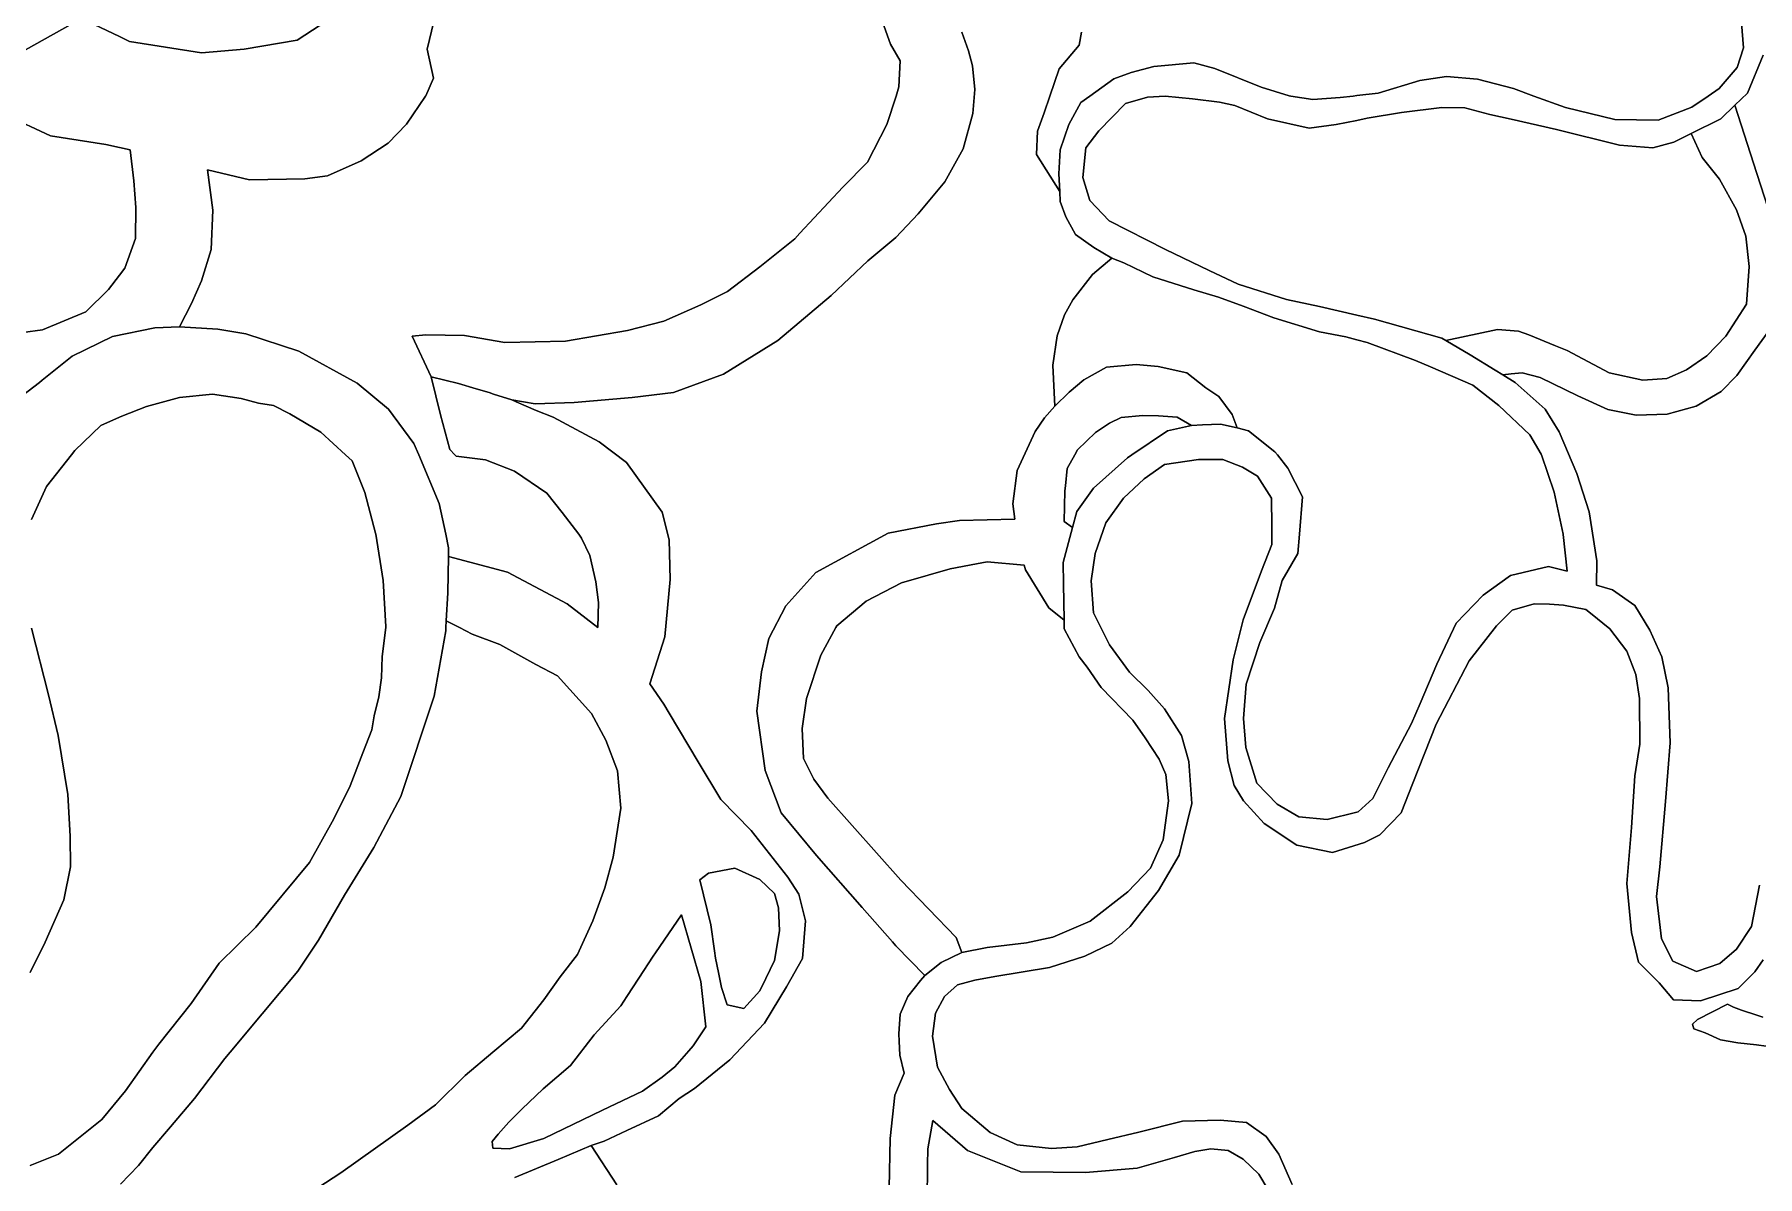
# Model space of a CAD drawing. Header units: inches. Extents: x 288635 to 1232953, y 676945 to 1655780.
# Drawn here: x 498397 to 517873, y 1104937 to 1117845 of the extents above; entities that cross this region are included whole.
import ezdxf

# ---------------------------------------------------------------- set-up
doc = ezdxf.new("R2010")
doc.units = ezdxf.units.IN
doc.header["$MEASUREMENT"] = 0

msp = doc.modelspace()

# ---------------------------------------------------------------- linework, layer by layer
at = {"color": 1}
for points in [[(502987.9516, 1118309.6627), (502835.5513, 1117679.7414), (502906.6715, 1117349.5407), (502820.3113, 1117151.4203), (502818.5908, 1117148.8996), (502601.8708, 1116831.3797), (502393.5904, 1116618.0193), (502088.7898, 1116414.8189), (501707.7891, 1116247.1785), (501453.7885, 1116211.6185), (500828.9473, 1116201.4584), (500354.3051, 1116313.6466), (500412.2052, 1115860.1073), (500395.2718, 1115415.6064), (500285.2049, 1115060.0057), (500170.9047, 1114806.0052), (500035.121, 1114540.6479), (499756.4372, 1114528.9142), (499278.4112, 1114429.5227), (498823.3269, 1114207.2722), (498484.6596, 1113937.3967), (498452.5984, 1113912.6748), (498133.2922, 1113666.4628)], [(507964.7754, 1118038.5729), (508074.8423, 1117733.7723), (508180.6758, 1117547.5053), (508167.9758, 1117251.1713), (508135.2489, 1117148.8996), (508032.5089, 1116827.8372), (507812.3751, 1116400.2696), (507532.9745, 1116120.8691), (507049.0411, 1115599.1283), (506991.1068, 1115536.6679), (506597.406, 1115219.1673), (506229.1052, 1114939.7667), (505928.538, 1114787.3664), (505509.4371, 1114605.3327), (505098.803, 1114499.4992), (504400.3016, 1114376.7323), (503714.5002, 1114364.0322), (503257.2993, 1114444.4657), (502821.2651, 1114448.6991), (502664.6314, 1114435.999), (502880.5319, 1113974.5648), (502986.163, 1113544.852), (503092.8432, 1113153.6912), (503148.6487, 1113093.8997), (503163.9634, 1113077.4911), (503494.164, 1113036.851), (503824.3647, 1112909.8507), (504190.1254, 1112660.9302), (504362.8458, 1112442.4898), (504549.0436, 1112195.6694), (504581.2862, 1112152.9292), (504672.7264, 1111954.8088), (504743.8465, 1111660.1682), (504774.3266, 1111426.4878), (504764.1666, 1111142.0072), (504419.6431, 1111408.4961), (503744.0018, 1111769.1768), (503075.9827, 1111946.6352), (503077.8354, 1112042.9762), (503045.6895, 1112195.6694), (502972.0019, 1112545.6856), (502740.7241, 1113093.8997), (502686.2513, 1113223.0203), (502400.5007, 1113609.3127), (502045.9584, 1113905.6466), (501384.4987, 1114265.4807), (500786.5392, 1114461.2727), (500469.0385, 1114514.1895), (500035.121, 1114540.6479), (500170.9047, 1114806.0052), (500285.2049, 1115060.0057), (500395.2718, 1115415.6064), (500412.2052, 1115860.1073), (500354.3051, 1116313.6466), (500828.9473, 1116201.4584), (501453.7885, 1116211.6185), (501707.7891, 1116247.1785), (502088.7898, 1116414.8189), (502393.5904, 1116618.0193), (502601.8708, 1116831.3797), (502818.5908, 1117148.8996), (502820.3113, 1117151.4203), (502906.6715, 1117349.5407), (502835.5513, 1117679.7414), (502987.9516, 1118309.6627)], [(497882.5414, 1117440.9809), (498929.0235, 1118025.1821), (499356.9971, 1117821.1947), (499472.5846, 1117766.1016), (500285.3862, 1117639.1013), (500767.9872, 1117679.7414), (501367.4284, 1117781.3416), (501789.0692, 1118055.6621)], [(501789.0692, 1118055.6621), (501367.4284, 1117781.3416), (500767.9872, 1117679.7414), (500285.3862, 1117639.1013), (499472.5846, 1117766.1016), (499356.9971, 1117821.1947), (498929.0235, 1118025.1821), (497882.5414, 1117440.9809)], [(508879.1772, 1117869.2392), (508953.1568, 1117658.2602), (508999.0291, 1117490.5307), (509027.3442, 1117221.5379), (509001.9441, 1116950.6041), (508896.1106, 1116552.6699), (508688.6768, 1116180.1359), (508383.8762, 1115816.0685), (508134.1091, 1115549.3679), (507816.6084, 1115286.9007), (507401.7409, 1114893.2), (506800.6064, 1114385.1989), (506186.7718, 1114004.1982), (505619.504, 1113796.7644), (505153.8364, 1113741.731), (504497.6684, 1113686.6975), (504057.4009, 1113669.7642), (503794.4922, 1113715.9508), (503583.9177, 1113780.3827), (503536.6999, 1113796.7644), (503391.2777, 1113839.327), (503189.5658, 1113898.3646), (502880.5319, 1113974.5648), (502664.6314, 1114435.999), (502821.2651, 1114448.6991), (503257.2993, 1114444.4657), (503714.5002, 1114364.0322), (504400.3016, 1114376.7323), (505098.803, 1114499.4992), (505509.4371, 1114605.3327), (505928.538, 1114787.3664), (506229.1052, 1114939.7667), (506597.406, 1115219.1673), (506991.1068, 1115536.6679), (507049.0411, 1115599.1283), (507532.9745, 1116120.8691), (507812.3751, 1116400.2696), (508032.5089, 1116827.8372), (508135.2489, 1117148.8996), (508167.9758, 1117251.1713), (508180.6758, 1117547.5053), (508074.8423, 1117733.7723), (507964.7754, 1118038.5729)], [(508058.6396, 1104811.4233), (508068.6585, 1105365.9751), (508123.6777, 1105856.5626), (508228.1001, 1106104.9187), (508176.8481, 1106309.9268), (508170.2232, 1106465.6126), (508166.6881, 1106548.6872), (508181.9281, 1106772.2077), (508268.2883, 1106970.3281), (508410.5286, 1107153.2085), (508462.8181, 1107208.2501), (508644.209, 1107356.4089), (508877.8895, 1107468.1691), (509167.4501, 1107524.0492), (509609.411, 1107579.9293), (509909.1316, 1107640.8894), (510330.7724, 1107823.7698), (510757.4933, 1108153.9705), (511011.4938, 1108423.211), (511153.734, 1108743.2516), (511214.6942, 1109185.2125), (511184.2141, 1109479.8531), (511108.014, 1109652.5735), (510950.5336, 1109896.4139), (510813.3734, 1110094.5343), (510452.6926, 1110465.3751), (510295.2123, 1110693.9755), (510203.7721, 1110810.8158), (510036.1318, 1111125.7764), (510034.5243, 1111223.8327), (510028.7606, 1111634.9901), (510025.9718, 1111877.6179), (510130.5575, 1112271.5575), (510178.3721, 1112451.6591), (510366.3325, 1112715.8196), (510752.4132, 1113061.2603), (510800.8283, 1113093.8997), (511204.5341, 1113366.0609), (511473.7747, 1113427.021), (511600.5322, 1113432.8713), (511803.9753, 1113442.261), (511989.6924, 1113397.3295), (512118.936, 1113366.0609), (512418.6566, 1113127.3004), (512445.5627, 1113093.8997), (512565.9769, 1112944.42), (512728.5372, 1112619.2994), (512694.9158, 1112195.6694), (512677.7371, 1111979.2181), (512499.9367, 1111674.4175), (512413.5766, 1111359.4569), (512245.9362, 1110973.3761), (512093.5359, 1110500.9352), (512063.0559, 1110114.8544), (512088.4559, 1109784.6537), (512215.4562, 1109383.3329), (512444.0566, 1109144.5724), (512687.8971, 1109002.3322), (513007.9378, 1108971.8521), (513345.4069, 1109054.9967), (513358.4585, 1109058.2123), (513526.0988, 1109210.6126), (513698.8191, 1109556.0533), (513962.9797, 1110058.9743), (514059.4999, 1110282.4947), (514247.4602, 1110729.5356), (514465.9007, 1111191.8165), (514770.7013, 1111506.7772), (515080.5819, 1111730.2976), (515512.3828, 1111831.8978), (515722.7639, 1111777.2796), (515677.0438, 1112193.8405), (515676.6547, 1112195.6694), (515575.4436, 1112671.3614), (515431.2835, 1113093.8997), (515428.1233, 1113103.1623), (515301.1231, 1113321.6027), (514950.6024, 1113651.8034), (514655.9618, 1113880.4038), (514178.4408, 1114088.6842), (514005.7205, 1114159.8044), (513462.1594, 1114363.0048), (513345.4069, 1114394.6253), (513218.3189, 1114429.0449), (512923.6783, 1114484.925), (512405.5173, 1114642.4054), (512060.0766, 1114774.4856), (511780.676, 1114876.0858), (511501.2755, 1114957.366), (511038.9946, 1115104.6863), (510708.7939, 1115262.1666), (510574.8093, 1115318.2532), (510370.0058, 1115438.2263), (510165.2328, 1115582.2072), (510053.4726, 1115785.4076), (509992.5125, 1115958.128), (509986.951, 1116071.2123), (509977.2724, 1116268.0086), (509992.5125, 1116542.3292), (510089.0327, 1116826.8097), (510226.1929, 1117075.7302), (510326.9734, 1117148.8996), (510597.0337, 1117344.9708), (510795.1541, 1117416.0909), (511049.1546, 1117482.131), (511501.2755, 1117522.7711), (511740.036, 1117461.811), (512263.277, 1117248.4506), (512578.2376, 1117151.9304), (512598.3166, 1117148.8996), (512847.4782, 1117111.2903), (513157.3588, 1117131.6103), (513302.5889, 1117148.8996), (513345.4069, 1117153.997), (513584.0797, 1117182.4104), (514056.5206, 1117324.6507), (514356.2412, 1117370.3708), (514706.7619, 1117339.8907), (515113.1627, 1117233.2105), (515346.0214, 1117148.8996), (515702.4439, 1117019.8501), (516261.245, 1116882.6898), (516748.926, 1116877.6098), (517129.9267, 1117024.9301), (517314.3692, 1117148.8996), (517439.8074, 1117233.2105), (517643.0078, 1117471.971), (517714.1279, 1117695.4915), (517693.8079, 1117974.892)], [(517693.8079, 1117974.892), (517714.1279, 1117695.4915), (517643.0078, 1117471.971), (517439.8074, 1117233.2105), (517314.3692, 1117148.8996), (517129.9267, 1117024.9301), (516748.926, 1116877.6098), (516261.245, 1116882.6898), (515702.4439, 1117019.8501), (515346.0214, 1117148.8996), (515113.1627, 1117233.2105), (514706.7619, 1117339.8907), (514356.2412, 1117370.3708), (514056.5206, 1117324.6507), (513584.0797, 1117182.4104), (513345.4069, 1117153.997), (513302.5889, 1117148.8996), (513157.3588, 1117131.6103), (512847.4782, 1117111.2903), (512598.3166, 1117148.8996), (512578.2376, 1117151.9304), (512263.277, 1117248.4506), (511740.036, 1117461.811), (511501.2755, 1117522.7711), (511049.1546, 1117482.131), (510795.1541, 1117416.0909), (510597.0337, 1117344.9708), (510326.9734, 1117148.8996), (510226.1929, 1117075.7302), (510089.0327, 1116826.8097), (509992.5125, 1116542.3292), (509977.2724, 1116268.0086), (509986.951, 1116071.2123), (509725.1156, 1116489.1297), (509735.6989, 1116753.7136), (509809.7824, 1116960.089), (509874.0584, 1117148.8996), (509979.1161, 1117457.5067), (510206.6582, 1117722.0905), (510233.1166, 1117870.2575)], [(504980.5978, 1104844.8998), (504688.8837, 1105287.0838), (504836.2039, 1105337.8839), (505091.621, 1105456.0935), (505450.8852, 1105622.3645), (505684.5656, 1105820.4849), (505857.286, 1105932.2451), (506258.6068, 1106257.3658), (506649.7676, 1106668.8466), (506898.6881, 1107080.3274), (507076.4884, 1107400.3681), (507112.0485, 1107827.0889), (507035.8483, 1108126.8095), (506913.9281, 1108319.8499), (506497.3673, 1108848.1709), (506157.0066, 1109198.6916), (505897.9261, 1109625.4125), (505571.6711, 1110174.8945), (505511.8453, 1110275.6538), (505353.4478, 1110507.0059), (505521.0881, 1111035.327), (505582.0482, 1111685.5683), (505571.8882, 1112132.6092), (505490.608, 1112447.5698), (505089.2872, 1113006.3709), (504779.4066, 1113240.0514), (504261.2456, 1113519.452), (504068.2052, 1113595.6521), (503842.6542, 1113694.7833), (503794.4922, 1113715.9508), (504057.4009, 1113669.7642), (504497.6684, 1113686.6975), (505153.8364, 1113741.731), (505619.504, 1113796.7644), (506186.7718, 1114004.1982), (506800.6064, 1114385.1989), (507401.7409, 1114893.2), (507816.6084, 1115286.9007), (508134.1091, 1115549.3679), (508383.8762, 1115816.0685), (508688.6768, 1116180.1359), (508896.1106, 1116552.6699), (509001.9441, 1116950.6041), (509027.3442, 1117221.5379), (508999.0291, 1117490.5307), (508953.1568, 1117658.2602), (508879.1772, 1117869.2392)], [(510233.1166, 1117870.2575), (510206.6582, 1117722.0905), (509979.1161, 1117457.5067), (509874.0584, 1117148.8996), (509809.7824, 1116960.089), (509735.6989, 1116753.7136), (509725.1156, 1116489.1297), (509986.951, 1116071.2123), (509992.5125, 1115958.128), (510053.4726, 1115785.4076), (510165.2328, 1115582.2072), (510370.0058, 1115438.2263), (510574.8093, 1115318.2532), (510354.8252, 1115132.3437), (510134.6914, 1114844.4764), (510041.5579, 1114675.1428), (509956.891, 1114438.0756), (509906.0909, 1114107.875), (509931.0726, 1113642.6258), (509814.2751, 1113511.1098), (509706.3779, 1113356.971), (509503.1775, 1112915.0101), (509457.4574, 1112539.0894), (509476.7396, 1112365.5499), (508852.8748, 1112351.7947), (508592.27, 1112313.109), (508048.0192, 1112207.3912), (507227.8092, 1111762.8903), (506889.1419, 1111387.1812), (506698.6415, 1111016.7638), (506613.9747, 1110641.0547), (506561.0579, 1110196.5538), (506656.3081, 1109524.5108), (506836.2251, 1109048.2598), (507238.3926, 1108566.7172), (507751.6853, 1107979.341), (508093.7346, 1107589.7848), (508132.686, 1107545.4235), (508462.8181, 1107208.2501), (508410.5286, 1107153.2085), (508268.2883, 1106970.3281), (508181.9281, 1106772.2077), (508166.6881, 1106548.6872), (508170.2232, 1106465.6126), (508176.8481, 1106309.9268), (508228.1001, 1106104.9187), (508123.6777, 1105856.5626), (508068.6585, 1105365.9751), (508058.6396, 1104811.4233)], [(517937.6484, 1117609.1313), (517759.848, 1117182.4104), (517617.1398, 1117044.5398), (517460.1274, 1116892.8499), (517122.7847, 1116725.7849), (516926.7263, 1116628.6893), (516687.9659, 1116562.6492), (516312.0451, 1116593.1293), (515600.8437, 1116770.9296), (515087.7627, 1116887.7698), (514849.0022, 1116938.5699), (514564.5216, 1117014.7701), (514305.4411, 1117019.8501), (513848.2402, 1116963.97), (513462.1594, 1116897.9299), (513345.4069, 1116874.241), (513111.6387, 1116826.8097), (512806.8381, 1116786.1696), (512334.3972, 1116892.8499), (511963.5564, 1117040.1701), (511790.8361, 1117080.8102), (511486.0355, 1117116.3703), (511176.1548, 1117146.8504), (510978.0344, 1117136.6903), (510729.1139, 1117065.5702), (510429.3933, 1116755.6896), (510282.073, 1116562.6492), (510246.513, 1116227.3685), (510327.7931, 1115968.288), (510546.2336, 1115739.6875), (511181.2348, 1115414.5669), (511673.9958, 1115175.8064), (512004.1965, 1115023.4061), (512547.7576, 1114850.6858), (512923.6783, 1114769.4056), (513345.4069, 1114672.6154), (513543.4396, 1114627.1653), (514305.4411, 1114413.8049), (514350.0651, 1114387.5972), (514625.4817, 1114225.8445), (514907.9552, 1114050.711), (514995.3619, 1113996.5188), (515133.4828, 1113910.8839), (515473.8434, 1113611.1633), (515631.3237, 1113352.0828), (515829.4441, 1112884.7218), (515971.6844, 1112447.841), (516058.0446, 1111894.1199), (516052.9646, 1111619.7993), (516233.7442, 1111567.7373), (516487.7447, 1111389.9369), (516655.3851, 1111110.5364), (516792.5453, 1110810.8158), (516863.6655, 1110460.2951), (516883.9855, 1109840.5338), (516833.1854, 1109175.0525), (516767.1453, 1108438.451), (516731.5852, 1108103.1704), (516787.4653, 1107625.6494), (516914.4656, 1107371.6489), (517183.7061, 1107254.8087), (517447.8666, 1107346.2488), (517635.827, 1107508.8092), (517803.4673, 1107762.8097), (517894.9075, 1108230.1706)], [(518117.9153, 1115492.4558), (517865.926, 1116273.4615), (517617.1398, 1117044.5398), (517759.848, 1117182.4104), (517937.6484, 1117609.1313)], [(518001.0751, 1114496.7738), (517843.5947, 1114278.3334), (517640.3943, 1113988.7728), (517640.3943, 1113988.7728), (517462.594, 1113810.9725), (517178.1134, 1113643.3321), (516852.9928, 1113551.8919), (516502.4721, 1113541.7319), (516182.4314, 1113607.7721), (515842.0707, 1113760.1724), (515415.3499, 1113968.4528), (515212.1495, 1114019.2529), (515090.2292, 1114009.0929), (514995.3619, 1113996.5188), (514907.9552, 1114050.711), (514625.4817, 1114225.8445), (514350.0651, 1114387.5972), (514932.7489, 1114512.0139), (515171.5094, 1114491.6938), (515288.3496, 1114451.0537), (515588.2468, 1114327.5667), (515720.1505, 1114273.2534), (516197.6715, 1114019.2529), (516578.6722, 1113937.9727), (516847.9128, 1113958.2928), (517071.4332, 1114054.813), (517300.0337, 1114212.2933), (517513.3941, 1114435.8137), (517747.0745, 1114796.4944), (517777.5546, 1115223.2153), (517741.9945, 1115563.576), (517635.3143, 1115863.2966), (517442.2739, 1116208.7373), (517249.2336, 1116452.5777), (517122.7847, 1116725.7849), (517460.1274, 1116892.8499), (517617.1398, 1117044.5398), (517865.926, 1116273.4615), (518117.9153, 1115492.4558)], [(498041.5338, 1114446.1711), (498486.0347, 1114505.4379), (498977.1023, 1114708.6383), (499235.3362, 1114962.6388), (499356.9971, 1115123.9102), (499417.3699, 1115203.9393), (499540.1368, 1115538.3733), (499544.3701, 1115889.7407), (499518.9701, 1116190.3079), (499480.2553, 1116540.9446), (499356.9971, 1116568.4683), (499203.344, 1116602.7792), (498578.5028, 1116699.2994), (498075.5818, 1116932.9799)], [(498075.5818, 1116932.9799), (498578.5028, 1116699.2994), (499203.344, 1116602.7792), (499356.9971, 1116568.4683), (499480.2553, 1116540.9446), (499518.9701, 1116190.3079), (499544.3701, 1115889.7407), (499540.1368, 1115538.3733), (499417.3699, 1115203.9393), (499356.9971, 1115123.9102), (499235.3362, 1114962.6388), (498977.1023, 1114708.6383), (498486.0347, 1114505.4379), (498041.5338, 1114446.1711)], [(498133.2922, 1113666.4628), (498452.5984, 1113912.6748), (498484.6596, 1113937.3967), (498823.3269, 1114207.2722), (499278.4112, 1114429.5227), (499756.4372, 1114528.9142), (500035.121, 1114540.6479), (500469.0385, 1114514.1895), (500786.5392, 1114461.2727), (501384.4987, 1114265.4807), (502045.9584, 1113905.6466), (502400.5007, 1113609.3127), (502686.2513, 1113223.0203), (502740.7241, 1113093.8997), (502972.0019, 1112545.6856), (503045.6895, 1112195.6694), (503077.8354, 1112042.9762), (503075.9827, 1111946.6352), (503068.065, 1111534.9146), (503052.2685, 1111219.1906), (503048.039, 1111142.0032), (503046.0854, 1111106.3494), (502913.7934, 1110365.5146), (502538.0843, 1109233.0956), (502231.1671, 1108656.3028), (501903.0831, 1108116.5517), (501606.7492, 1107608.5507), (501373.9154, 1107259.3), (500971.7479, 1106777.7574), (500607.95, 1106341.2), (500548.4137, 1106269.7564), (500204.4547, 1105819.9638), (499934.5791, 1105497.1715), (499733.4954, 1105264.3377), (499574.7451, 1105063.254), (499368.3697, 1104851.5869)], [(517894.9075, 1108230.1706), (517803.4673, 1107762.8097), (517635.827, 1107508.8092), (517447.8666, 1107346.2488), (517183.7061, 1107254.8087), (516914.4656, 1107371.6489), (516787.4653, 1107625.6494), (516731.5852, 1108103.1704), (516767.1453, 1108438.451), (516833.1854, 1109175.0525), (516883.9855, 1109840.5338), (516863.6655, 1110460.2951), (516792.5453, 1110810.8158), (516655.3851, 1111110.5364), (516487.7447, 1111389.9369), (516233.7442, 1111567.7373), (516052.9646, 1111619.7993), (516058.0446, 1111894.1199), (515971.6844, 1112447.841), (515829.4441, 1112884.7218), (515631.3237, 1113352.0828), (515473.8434, 1113611.1633), (515133.4828, 1113910.8839), (514995.3619, 1113996.5188), (515090.2292, 1114009.0929), (515212.1495, 1114019.2529), (515415.3499, 1113968.4528), (515842.0707, 1113760.1724), (516182.4314, 1113607.7721), (516502.4721, 1113541.7319), (516852.9928, 1113551.8919), (517178.1134, 1113643.3321), (517462.594, 1113810.9725), (517640.3943, 1113988.7728), (517843.5947, 1114278.3334), (518001.0751, 1114496.7738)], [(501350.4703, 1104648.6959), (501858.4713, 1104978.8965), (502616.2395, 1105516.531), (502929.5068, 1105749.3648), (503266.4808, 1106079.5654), (503577.9506, 1106341.2), (503901.4821, 1106612.9665), (504152.9426, 1106934.7005), (504339.2096, 1107192.9343), (504533.9433, 1107446.9348), (504707.5104, 1107827.9356), (504842.9773, 1108200.4697), (504937.8042, 1108548.4503), (505024.1643, 1109102.1715), (504988.6043, 1109523.8123), (504856.524, 1109869.253), (504693.9637, 1110168.9736), (504307.8829, 1110595.6944), (504064.0424, 1110722.6947), (503657.6416, 1110951.2952), (503342.681, 1111068.1354), (503200.6658, 1111142.0032), (503052.2685, 1111219.1906), (503068.065, 1111534.9146), (503075.9827, 1111946.6352), (503744.0018, 1111769.1768), (504419.6431, 1111408.4961), (504764.1666, 1111142.0072), (504774.3266, 1111426.4878), (504743.8465, 1111660.1682), (504672.7264, 1111954.8088), (504581.2862, 1112152.9292), (504549.0436, 1112195.6694), (504362.8458, 1112442.4898), (504190.1254, 1112660.9302), (503824.3647, 1112909.8507), (503494.164, 1113036.851), (503163.9634, 1113077.4911), (503148.6487, 1113093.8997), (503092.8432, 1113153.6912), (502986.163, 1113544.852), (502880.5319, 1113974.5648), (503189.5658, 1113898.3646), (503391.2777, 1113839.327), (503536.6999, 1113796.7644), (503583.9177, 1113780.3827), (503794.4922, 1113715.9508), (503842.6542, 1113694.7833), (504068.2052, 1113595.6521), (504261.2456, 1113519.452), (504779.4066, 1113240.0514), (505089.2872, 1113006.3709), (505490.608, 1112447.5698), (505571.8882, 1112132.6092), (505582.0482, 1111685.5683), (505582.0482, 1111685.5683), (505521.0881, 1111035.327), (505353.4478, 1110507.0059), (505511.8453, 1110275.6538), (505571.6711, 1110174.8945), (505897.9261, 1109625.4125), (506157.0066, 1109198.6916), (506497.3673, 1108848.1709), (506913.9281, 1108319.8499), (507035.8483, 1108126.8095), (507112.0485, 1107827.0889), (507076.4884, 1107400.3681), (506898.6881, 1107080.3274), (506649.7676, 1106668.8466), (506258.6068, 1106257.3658), (505857.286, 1105932.2451), (505684.5656, 1105820.4849), (505450.8852, 1105622.3645), (505091.621, 1105456.0935), (504836.2039, 1105337.8839), (504688.8837, 1105287.0838), (504318.0429, 1105129.6035), (503826.9753, 1104928.0964)], [(498347.076, 1105063.254), (498669.8683, 1105190.2542), (499156.7026, 1105581.8383), (499426.5781, 1105904.6306), (499736.5423, 1106341.2), (499802.2872, 1106433.7984), (500167.4129, 1106894.1743), (500484.9136, 1107349.2585), (500897.6644, 1107756.7177), (501506.2073, 1108486.9691), (501781.3745, 1108979.0951), (501966.5832, 1109354.8042), (502109.4585, 1109725.2216), (502210.0004, 1109984.5138), (502236.4587, 1110143.2641), (502289.3755, 1110360.2229), (502321.1256, 1110571.89), (502326.4173, 1110815.3071), (502369.0521, 1111142.0032), (502370.4065, 1111152.3816), (502337.0006, 1111672.5588), (502254.1316, 1112195.6694), (502252.3338, 1112207.0182), (502130.6252, 1112667.3942), (501987.7499, 1113027.2282), (501914.5205, 1113093.8997), (501633.2075, 1113350.0205), (501283.9568, 1113556.3959), (501098.7481, 1113651.6461), (500929.4145, 1113678.1045), (500733.6224, 1113731.0213), (500410.8301, 1113778.6464), (500035.121, 1113741.6046), (499664.7036, 1113641.0628), (499384.2447, 1113529.9376), (499356.9971, 1113517.8276), (499146.1192, 1113424.104), (498852.9603, 1113141.5284), (498815.2542, 1113093.8997), (498531.2263, 1112735.1276), (498361.8927, 1112362.5936)], [(498361.8927, 1112362.5936), (498531.2263, 1112735.1276), (498815.2542, 1113093.8997), (498852.9603, 1113141.5284), (499146.1192, 1113424.104), (499356.9971, 1113517.8276), (499384.2447, 1113529.9376), (499664.7036, 1113641.0628), (500035.121, 1113741.6046), (500410.8301, 1113778.6464), (500733.6224, 1113731.0213), (500929.4145, 1113678.1045), (501098.7481, 1113651.6461), (501283.9568, 1113556.3959), (501633.2075, 1113350.0205), (501914.5205, 1113093.8997), (501987.7499, 1113027.2282), (502130.6252, 1112667.3942), (502252.3338, 1112207.0182), (502254.1316, 1112195.6694), (502337.0006, 1111672.5588), (502370.4065, 1111152.3816), (502369.0521, 1111142.0032), (502326.4173, 1110815.3071), (502321.1256, 1110571.89), (502289.3755, 1110360.2229), (502236.4587, 1110143.2641), (502210.0004, 1109984.5138), (502109.4585, 1109725.2216), (501966.5832, 1109354.8042), (501781.3745, 1108979.0951), (501506.2073, 1108486.9691), (500897.6644, 1107756.7177), (500484.9136, 1107349.2585), (500167.4129, 1106894.1743), (499802.2872, 1106433.7984), (499736.5423, 1106341.2), (499426.5781, 1105904.6306), (499156.7026, 1105581.8383), (498669.8683, 1105190.2542), (498347.076, 1105063.254)], [(517935.5476, 1107386.8889), (517844.1074, 1107249.7287), (517656.1471, 1107061.7683), (517229.4262, 1106924.608), (516924.6256, 1106934.768), (516762.0653, 1107127.8084), (516528.3848, 1107361.4889), (516447.1046, 1107696.7695), (516396.3045, 1108250.4907), (516447.1046, 1108880.4119), (516487.7447, 1109464.6131), (516543.6248, 1109825.2938), (516538.5448, 1110338.3748), (516497.9047, 1110612.6954), (516396.3045, 1110876.8559), (516203.2641, 1111125.7764), (515984.3776, 1111303.3636), (515934.0236, 1111344.2168), (515680.1498, 1111393.3537), (515523.2196, 1111406.9854), (515349.8224, 1111410.257), (515100.9019, 1111339.1368), (514923.1016, 1111161.3365), (514613.221, 1110765.0957), (514242.3802, 1110048.8142), (513978.2197, 1109383.3329), (513846.1394, 1109048.0522), (513602.2989, 1108799.1317), (513429.5786, 1108712.7716), (513068.8979, 1108601.0114), (512667.5771, 1108682.2915), (512296.7363, 1108926.132), (512063.0559, 1109185.2125), (511956.3757, 1109357.9329), (511885.2555, 1109637.3334), (511849.6954, 1110114.8544), (511946.2156, 1110775.2557), (512057.9759, 1111227.3766), (512266.2563, 1111781.0977), (512383.0965, 1112080.8183), (512383.0965, 1112284.0187), (512378.0165, 1112604.0594), (512220.5362, 1112852.9799), (512052.8958, 1112954.5801), (511829.3754, 1113040.9402), (511555.0548, 1113040.9402), (511168.9741, 1112985.0601), (510940.3736, 1112822.4998), (510706.6932, 1112604.0594), (510508.5728, 1112324.6588), (510386.6525, 1111979.2181), (510340.9324, 1111669.3375), (510366.3325, 1111308.6568), (510549.2128, 1110947.976), (510772.7333, 1110638.0954), (510986.0937, 1110429.815), (511168.9741, 1110221.5346), (511362.0145, 1109921.814), (511443.2946, 1109627.1734), (511478.8547, 1109154.7325), (511336.6144, 1108570.5313), (511102.9339, 1108169.2105), (510782.8933, 1107762.8097), (510574.6129, 1107574.8493), (510269.8123, 1107427.529), (509868.4915, 1107300.5288), (509253.8102, 1107198.9285), (509025.2098, 1107158.2885), (508832.1694, 1107102.4084), (508684.8491, 1106970.3281), (508583.2489, 1106782.3677), (508547.6888, 1106523.2872), (508603.5689, 1106172.7665), (508738.6761, 1105922.2585), (508878.3763, 1105706.3581), (509200.1103, 1105435.4242), (509504.9109, 1105295.7239), (509894.3784, 1105253.3905), (510182.2456, 1105274.5572), (510529.3796, 1105354.9907), (510880.747, 1105439.6575), (511371.8147, 1105562.4244), (511799.3822, 1105575.1245), (512095.7161, 1105549.7244), (512320.0832, 1105388.8574), (512464.0168, 1105189.8904), (512612.1838, 1104846.9897)], [(512612.1838, 1104846.9897), (512464.0168, 1105189.8904), (512320.0832, 1105388.8574), (512095.7161, 1105549.7244), (511799.3822, 1105575.1245), (511371.8147, 1105562.4244), (510880.747, 1105439.6575), (510529.3796, 1105354.9907), (510182.2456, 1105274.5572), (509894.3784, 1105253.3905), (509504.9109, 1105295.7239), (509200.1103, 1105435.4242), (508878.3763, 1105706.3581), (508738.6761, 1105922.2585), (508603.5689, 1106172.7665), (508547.6888, 1106523.2872), (508583.2489, 1106782.3677), (508684.8491, 1106970.3281), (508832.1694, 1107102.4084), (509025.2098, 1107158.2885), (509253.8102, 1107198.9285), (509868.4915, 1107300.5288), (510269.8123, 1107427.529), (510574.6129, 1107574.8493), (510782.8933, 1107762.8097), (511102.9339, 1108169.2105), (511336.6144, 1108570.5313), (511478.8547, 1109154.7325), (511443.2946, 1109627.1734), (511362.0145, 1109921.814), (511168.9741, 1110221.5346), (510986.0937, 1110429.815), (510772.7333, 1110638.0954), (510549.2128, 1110947.976), (510366.3325, 1111308.6568), (510340.9324, 1111669.3375), (510386.6525, 1111979.2181), (510508.5728, 1112324.6588), (510706.6932, 1112604.0594), (510940.3736, 1112822.4998), (511168.9741, 1112985.0601), (511555.0548, 1113040.9402), (511829.3754, 1113040.9402), (512052.8958, 1112954.5801), (512220.5362, 1112852.9799), (512378.0165, 1112604.0594), (512383.0965, 1112284.0187), (512383.0965, 1112080.8183), (512266.2563, 1111781.0977), (512057.9759, 1111227.3766), (511946.2156, 1110775.2557), (511849.6954, 1110114.8544), (511885.2555, 1109637.3334), (511956.3757, 1109357.9329), (512063.0559, 1109185.2125), (512296.7363, 1108926.132), (512667.5771, 1108682.2915), (513068.8979, 1108601.0114), (513429.5786, 1108712.7716), (513602.2989, 1108799.1317), (513846.1394, 1109048.0522), (513978.2197, 1109383.3329), (514242.3802, 1110048.8142), (514613.221, 1110765.0957), (514923.1016, 1111161.3365), (515100.9019, 1111339.1368), (515349.8224, 1111410.257), (515523.2196, 1111406.9854), (515680.1498, 1111393.3537), (515934.0236, 1111344.2168), (515984.3776, 1111303.3636), (516203.2641, 1111125.7764), (516396.3045, 1110876.8559), (516497.9047, 1110612.6954), (516538.5448, 1110338.3748), (516543.6248, 1109825.2938), (516487.7447, 1109464.6131), (516447.1046, 1108880.4119), (516396.3045, 1108250.4907), (516447.1046, 1107696.7695), (516528.3848, 1107361.4889), (516762.0653, 1107127.8084), (516924.6256, 1106934.768), (517229.4262, 1106924.608), (517656.1471, 1107061.7683), (517844.1074, 1107249.7287), (517935.5476, 1107386.8889)], [(498361.8927, 1111134.9244), (498556.6264, 1110381.3896), (498666.6933, 1109921.0137), (498772.5268, 1109254.2623), (498798.9852, 1108783.3031), (498804.2769, 1108439.344), (498730.1934, 1108063.635), (498518.5263, 1107587.384), (498349.1926, 1107243.425)], [(498349.1926, 1107243.425), (498518.5263, 1107587.384), (498730.1934, 1108063.635), (498804.2769, 1108439.344), (498798.9852, 1108783.3031), (498772.5268, 1109254.2623), (498666.6933, 1109921.0137), (498556.6264, 1110381.3896), (498361.8927, 1111134.9244)], [(499368.3697, 1104851.5869), (499574.7451, 1105063.254), (499733.4954, 1105264.3377), (499934.5791, 1105497.1715), (500204.4547, 1105819.9638), (500548.4137, 1106269.7564), (500607.95, 1106341.2), (500971.7479, 1106777.7574), (501373.9154, 1107259.3), (501606.7492, 1107608.5507), (501903.0831, 1108116.5517), (502231.1671, 1108656.3028), (502538.0843, 1109233.0956), (502913.7934, 1110365.5146), (503046.0854, 1111106.3494), (503048.039, 1111142.0032), (503052.2685, 1111219.1906), (503200.6658, 1111142.0032), (503342.681, 1111068.1354), (503657.6416, 1110951.2952), (504064.0424, 1110722.6947), (504307.8829, 1110595.6944), (504693.9637, 1110168.9736), (504856.524, 1109869.253), (504988.6043, 1109523.8123), (505024.1643, 1109102.1715), (504937.8042, 1108548.4503), (504842.9773, 1108200.4697), (504707.5104, 1107827.9356), (504533.9433, 1107446.9348), (504339.2096, 1107192.9343), (504152.9426, 1106934.7005), (503901.4821, 1106612.9665), (503577.9506, 1106341.2), (503266.4808, 1106079.5654), (502929.5068, 1105749.3648), (502616.2395, 1105516.531), (501858.4713, 1104978.8965), (501350.4703, 1104648.6959)], [(517971.8712, 1106409.1223), (517860.9492, 1106426.9675), (517649.0789, 1106448.8098), (517455.9326, 1106483.2057), (517281.3073, 1106562.5809), (517154.307, 1106607.5601), (517138.432, 1106657.8311), (517193.9946, 1106710.7479), (517535.3078, 1106885.3732), (517601.4538, 1106850.9773), (517691.4123, 1106816.5814), (517866.0376, 1106761.0188), (517931.3549, 1106740.2833)], [(517931.3549, 1106740.2833), (517866.0376, 1106761.0188), (517691.4123, 1106816.5814), (517601.4538, 1106850.9773), (517535.3078, 1106885.3732), (517193.9946, 1106710.7479), (517138.432, 1106657.8311), (517154.307, 1106607.5601), (517281.3073, 1106562.5809), (517455.9326, 1106483.2057), (517649.0789, 1106448.8098), (517860.9492, 1106426.9675), (517971.8712, 1106409.1223)], [(512341.2499, 1104787.7229), (512235.4164, 1104965.5232), (512057.616, 1105134.8569), (511888.2823, 1105232.2238), (511693.5486, 1105249.1571), (511511.5149, 1105219.5238), (511282.9145, 1105151.7903), (510859.5803, 1105033.2567), (510275.3791, 1104982.4566), (509547.2443, 1104990.9233), (508941.8765, 1105232.2238), (508553.3009, 1105571.7898), (508494.5184, 1105252.0414), (508491.8161, 1105070.9863), (508485.7348, 1104663.539)], [(508485.7348, 1104663.539), (508491.8161, 1105070.9863), (508494.5184, 1105252.0414), (508553.3009, 1105571.7898), (508941.8765, 1105232.2238), (509547.2443, 1104990.9233), (509547.2443, 1104990.9233), (510275.3791, 1104982.4566), (510859.5803, 1105033.2567), (511282.9145, 1105151.7903), (511511.5149, 1105219.5238), (511693.5486, 1105249.1571), (511888.2823, 1105232.2238), (512057.616, 1105134.8569), (512235.4164, 1104965.5232), (512341.2499, 1104787.7229)], [(503826.9753, 1104928.0964), (504318.0429, 1105129.6035), (504688.8837, 1105287.0838), (504980.5978, 1104844.8998)]]:
    msp.add_lwpolyline(points, dxfattribs=at)
for points in [[(512334.3972, 1116892.8499), (512806.8381, 1116786.1696), (513111.6387, 1116826.8097), (513345.4069, 1116874.241), (513462.1594, 1116897.9299), (513848.2402, 1116963.97), (514305.4411, 1117019.8501), (514564.5216, 1117014.7701), (514849.0022, 1116938.5699), (515087.7627, 1116887.7698), (515600.8437, 1116770.9296), (516312.0451, 1116593.1293), (516687.9659, 1116562.6492), (516926.7263, 1116628.6893), (517122.7847, 1116725.7849), (517249.2336, 1116452.5777), (517442.2739, 1116208.7373), (517635.3143, 1115863.2966), (517741.9945, 1115563.576), (517777.5546, 1115223.2153), (517747.0745, 1114796.4944), (517513.3941, 1114435.8137), (517300.0337, 1114212.2933), (517071.4332, 1114054.813), (516847.9128, 1113958.2928), (516578.6722, 1113937.9727), (516197.6715, 1114019.2529), (515720.1505, 1114273.2534), (515588.2468, 1114327.5667), (515288.3496, 1114451.0537), (515171.5094, 1114491.6938), (514932.7489, 1114512.0139), (514350.0651, 1114387.5972), (514305.4411, 1114413.8049), (513543.4396, 1114627.1653), (513345.4069, 1114672.6154), (512923.6783, 1114769.4056), (512547.7576, 1114850.6858), (512004.1965, 1115023.4061), (511673.9958, 1115175.8064), (511181.2348, 1115414.5669), (510546.2336, 1115739.6875), (510327.7931, 1115968.288), (510246.513, 1116227.3685), (510282.073, 1116562.6492), (510429.3933, 1116755.6896), (510729.1139, 1117065.5702), (510978.0344, 1117136.6903), (511176.1548, 1117146.8504), (511486.0355, 1117116.3703), (511790.8361, 1117080.8102), (511963.5564, 1117040.1701), (512334.3972, 1116892.8499)], [(514005.7205, 1114159.8044), (514178.4408, 1114088.6842), (514655.9618, 1113880.4038), (514950.6024, 1113651.8034), (515301.1231, 1113321.6027), (515428.1233, 1113103.1623), (515431.2835, 1113093.8997), (515575.4436, 1112671.3614), (515676.6547, 1112195.6694), (515677.0438, 1112193.8405), (515722.7639, 1111777.2796), (515512.3828, 1111831.8978), (515080.5819, 1111730.2976), (514770.7013, 1111506.7772), (514465.9007, 1111191.8165), (514247.4602, 1110729.5356), (514059.4999, 1110282.4947), (513962.9797, 1110058.9743), (513698.8191, 1109556.0533), (513526.0988, 1109210.6126), (513358.4585, 1109058.2123), (513345.4069, 1109054.9967), (513007.9378, 1108971.8521), (512687.8971, 1109002.3322), (512444.0566, 1109144.5724), (512215.4562, 1109383.3329), (512088.4559, 1109784.6537), (512063.0559, 1110114.8544), (512093.5359, 1110500.9352), (512245.9362, 1110973.3761), (512413.5766, 1111359.4569), (512499.9367, 1111674.4175), (512677.7371, 1111979.2181), (512694.9158, 1112195.6694), (512728.5372, 1112619.2994), (512565.9769, 1112944.42), (512445.5627, 1113093.8997), (512418.6566, 1113127.3004), (512118.936, 1113366.0609), (511989.6924, 1113397.3295), (511936.5024, 1113550.0114), (511784.1021, 1113753.2118), (511636.7818, 1113849.732), (511423.4214, 1114022.4523), (511098.3007, 1114093.5725), (510849.3802, 1114113.8925), (510514.0996, 1114083.4125), (510260.099, 1113941.1722), (510092.4587, 1113804.0119), (509931.0726, 1113642.6258), (509906.0909, 1114107.875), (509956.891, 1114438.0756), (510041.5579, 1114675.1428), (510134.6914, 1114844.4764), (510354.8252, 1115132.3437), (510574.8093, 1115318.2532), (510708.7939, 1115262.1666), (511038.9946, 1115104.6863), (511501.2755, 1114957.366), (511780.676, 1114876.0858), (512060.0766, 1114774.4856), (512405.5173, 1114642.4054), (512923.6783, 1114484.925), (513218.3189, 1114429.0449), (513345.4069, 1114394.6253), (513462.1594, 1114363.0048), (514005.7205, 1114159.8044)], [(511936.5024, 1113550.0114), (511989.6924, 1113397.3295), (511803.9753, 1113442.261), (511600.5322, 1113432.8713), (511473.7747, 1113427.021), (511311.6611, 1113519.5313), (511103.3807, 1113534.7714), (510925.5804, 1113539.8514), (510681.7399, 1113514.4513), (510549.6596, 1113450.6972), (510390.9093, 1113345.922), (510187.7089, 1113152.2466), (510155.4875, 1113093.8997), (510070.2337, 1112939.5212), (510050.5025, 1112742.2096), (510044.8336, 1112685.5207), (510035.3086, 1112339.445), (510130.5575, 1112271.5575), (510025.9718, 1111877.6179), (510028.7606, 1111634.9901), (510034.5243, 1111223.8327), (509863.8583, 1111365.607), (509599.6977, 1111792.3279), (509582.2085, 1111847.7102), (509164.5631, 1111884.5989), (509043.2373, 1111861.5623), (508746.5206, 1111805.2237), (508499.0422, 1111733.8357), (508196.1862, 1111646.4734), (507799.3104, 1111440.098), (507465.9347, 1111159.6391), (507456.2634, 1111142.0032), (507286.0177, 1110831.5551), (507121.9757, 1110339.4291), (507074.3506, 1110000.7618), (507090.2256, 1109662.0944), (507206.6425, 1109429.2606), (507365.3928, 1109212.3018), (508190.8945, 1108286.2583), (508815.3124, 1107640.6737), (508877.8895, 1107468.1691), (508644.209, 1107356.4089), (508462.8181, 1107208.2501), (508132.686, 1107545.4235), (508093.7346, 1107589.7848), (507751.6853, 1107979.341), (507238.3926, 1108566.7172), (506836.2251, 1109048.2598), (506656.3081, 1109524.5108), (506561.0579, 1110196.5538), (506613.9747, 1110641.0547), (506698.6415, 1111016.7638), (506889.1419, 1111387.1812), (507227.8092, 1111762.8903), (508048.0192, 1112207.3912), (508592.27, 1112313.109), (508852.8748, 1112351.7947), (509476.7396, 1112365.5499), (509457.4574, 1112539.0894), (509503.1775, 1112915.0101), (509706.3779, 1113356.971), (509814.2751, 1113511.1098), (509931.0726, 1113642.6258), (510092.4587, 1113804.0119), (510260.099, 1113941.1722), (510514.0996, 1114083.4125), (510849.3802, 1114113.8925), (511098.3007, 1114093.5725), (511423.4214, 1114022.4523), (511636.7818, 1113849.732), (511784.1021, 1113753.2118), (511936.5024, 1113550.0114)], [(510178.3721, 1112451.6591), (510130.5575, 1112271.5575), (510035.3086, 1112339.445), (510044.8336, 1112685.5207), (510050.5025, 1112742.2096), (510070.2337, 1112939.5212), (510155.4875, 1113093.8997), (510187.7089, 1113152.2466), (510390.9093, 1113345.922), (510549.6596, 1113450.6972), (510681.7399, 1113514.4513), (510925.5804, 1113539.8514), (511103.3807, 1113534.7714), (511311.6611, 1113519.5313), (511473.7747, 1113427.021), (511204.5341, 1113366.0609), (510800.8283, 1113093.8997), (510752.4132, 1113061.2603), (510366.3325, 1112715.8196), (510178.3721, 1112451.6591)], [(509167.4501, 1107524.0492), (508877.8895, 1107468.1691), (508815.3124, 1107640.6737), (508190.8945, 1108286.2583), (507365.3928, 1109212.3018), (507206.6425, 1109429.2606), (507090.2256, 1109662.0944), (507074.3506, 1110000.7618), (507121.9757, 1110339.4291), (507286.0177, 1110831.5551), (507456.2634, 1111142.0032), (507465.9347, 1111159.6391), (507799.3104, 1111440.098), (508196.1862, 1111646.4734), (508499.0422, 1111733.8357), (508746.5206, 1111805.2237), (509043.2373, 1111861.5623), (509164.5631, 1111884.5989), (509582.2085, 1111847.7102), (509599.6977, 1111792.3279), (509863.8583, 1111365.607), (510034.5243, 1111223.8327), (510036.1318, 1111125.7764), (510203.7721, 1110810.8158), (510295.2123, 1110693.9755), (510452.6926, 1110465.3751), (510813.3734, 1110094.5343), (510950.5336, 1109896.4139), (511108.014, 1109652.5735), (511184.2141, 1109479.8531), (511214.6942, 1109185.2125), (511153.734, 1108743.2516), (511011.4938, 1108423.211), (510757.4933, 1108153.9705), (510330.7724, 1107823.7698), (509909.1316, 1107640.8894), (509609.411, 1107579.9293), (509167.4501, 1107524.0492)], [(505918.7134, 1108289.6335), (506040.6336, 1107781.6325), (506084.1904, 1107488.6139), (506096.5137, 1107405.7117), (506128.8988, 1107243.7864), (506162.5538, 1107075.5111), (506228.594, 1106877.3907), (506416.5544, 1106836.7506), (506594.3547, 1107034.871), (506662.5964, 1107175.4903), (506761.995, 1107380.3117), (506817.8752, 1107715.5923), (506807.7151, 1107974.6729), (506761.995, 1108137.2332), (506594.3547, 1108294.7135), (506314.9542, 1108421.7138), (506015.2336, 1108365.8336), (505918.7134, 1108289.6335)], [(506594.3547, 1107034.871), (506416.5544, 1106836.7506), (506228.594, 1106877.3907), (506162.5538, 1107075.5111), (506128.8988, 1107243.7864), (506096.5137, 1107405.7117), (506084.1904, 1107488.6139), (506040.6336, 1107781.6325), (505918.7134, 1108289.6335), (506015.2336, 1108365.8336), (506314.9542, 1108421.7138), (506594.3547, 1108294.7135), (506761.995, 1108137.2332), (506807.7151, 1107974.6729), (506817.8752, 1107715.5923), (506761.995, 1107380.3117), (506662.5964, 1107175.4903), (506594.3547, 1107034.871)], [(505928.8734, 1107141.5512), (505710.4329, 1107893.3927), (505418.2722, 1107466.7452), (505390.3923, 1107426.0318), (505228.6305, 1107178.8958), (505094.253, 1106973.5968), (505024.6316, 1106867.2307), (504724.911, 1106537.03), (504455.6704, 1106191.5893), (504145.7898, 1105927.4288), (503907.0293, 1105698.8283), (503759.709, 1105551.508), (503637.7888, 1105414.3477), (503571.7487, 1105333.0676), (503576.8287, 1105256.8674), (503764.7891, 1105251.7874), (504155.9498, 1105368.6277), (504816.3512, 1105688.6683), (505268.4721, 1105902.0287), (505491.9925, 1106059.509), (505634.2328, 1106176.3493), (505714.2844, 1106268.1158), (505792.9808, 1106358.3287), (505842.5132, 1106415.1097), (505984.7535, 1106628.4702), (505928.8734, 1107141.5512)], [(504155.9498, 1105368.6277), (503764.7891, 1105251.7874), (503576.8287, 1105256.8674), (503571.7487, 1105333.0676), (503637.7888, 1105414.3477), (503759.709, 1105551.508), (503907.0293, 1105698.8283), (504145.7898, 1105927.4288), (504455.6704, 1106191.5893), (504724.911, 1106537.03), (505024.6316, 1106867.2307), (505094.253, 1106973.5968), (505228.6305, 1107178.8958), (505390.3923, 1107426.0318), (505418.2722, 1107466.7452), (505710.4329, 1107893.3927), (505928.8734, 1107141.5512), (505984.7535, 1106628.4702), (505842.5132, 1106415.1097), (505792.9808, 1106358.3287), (505714.2844, 1106268.1158), (505634.2328, 1106176.3493), (505491.9925, 1106059.509), (505268.4721, 1105902.0287), (504816.3512, 1105688.6683), (504155.9498, 1105368.6277)]]:
    msp.add_lwpolyline(points, close=True, dxfattribs=at)

doc.saveas('drawing.dxf')
